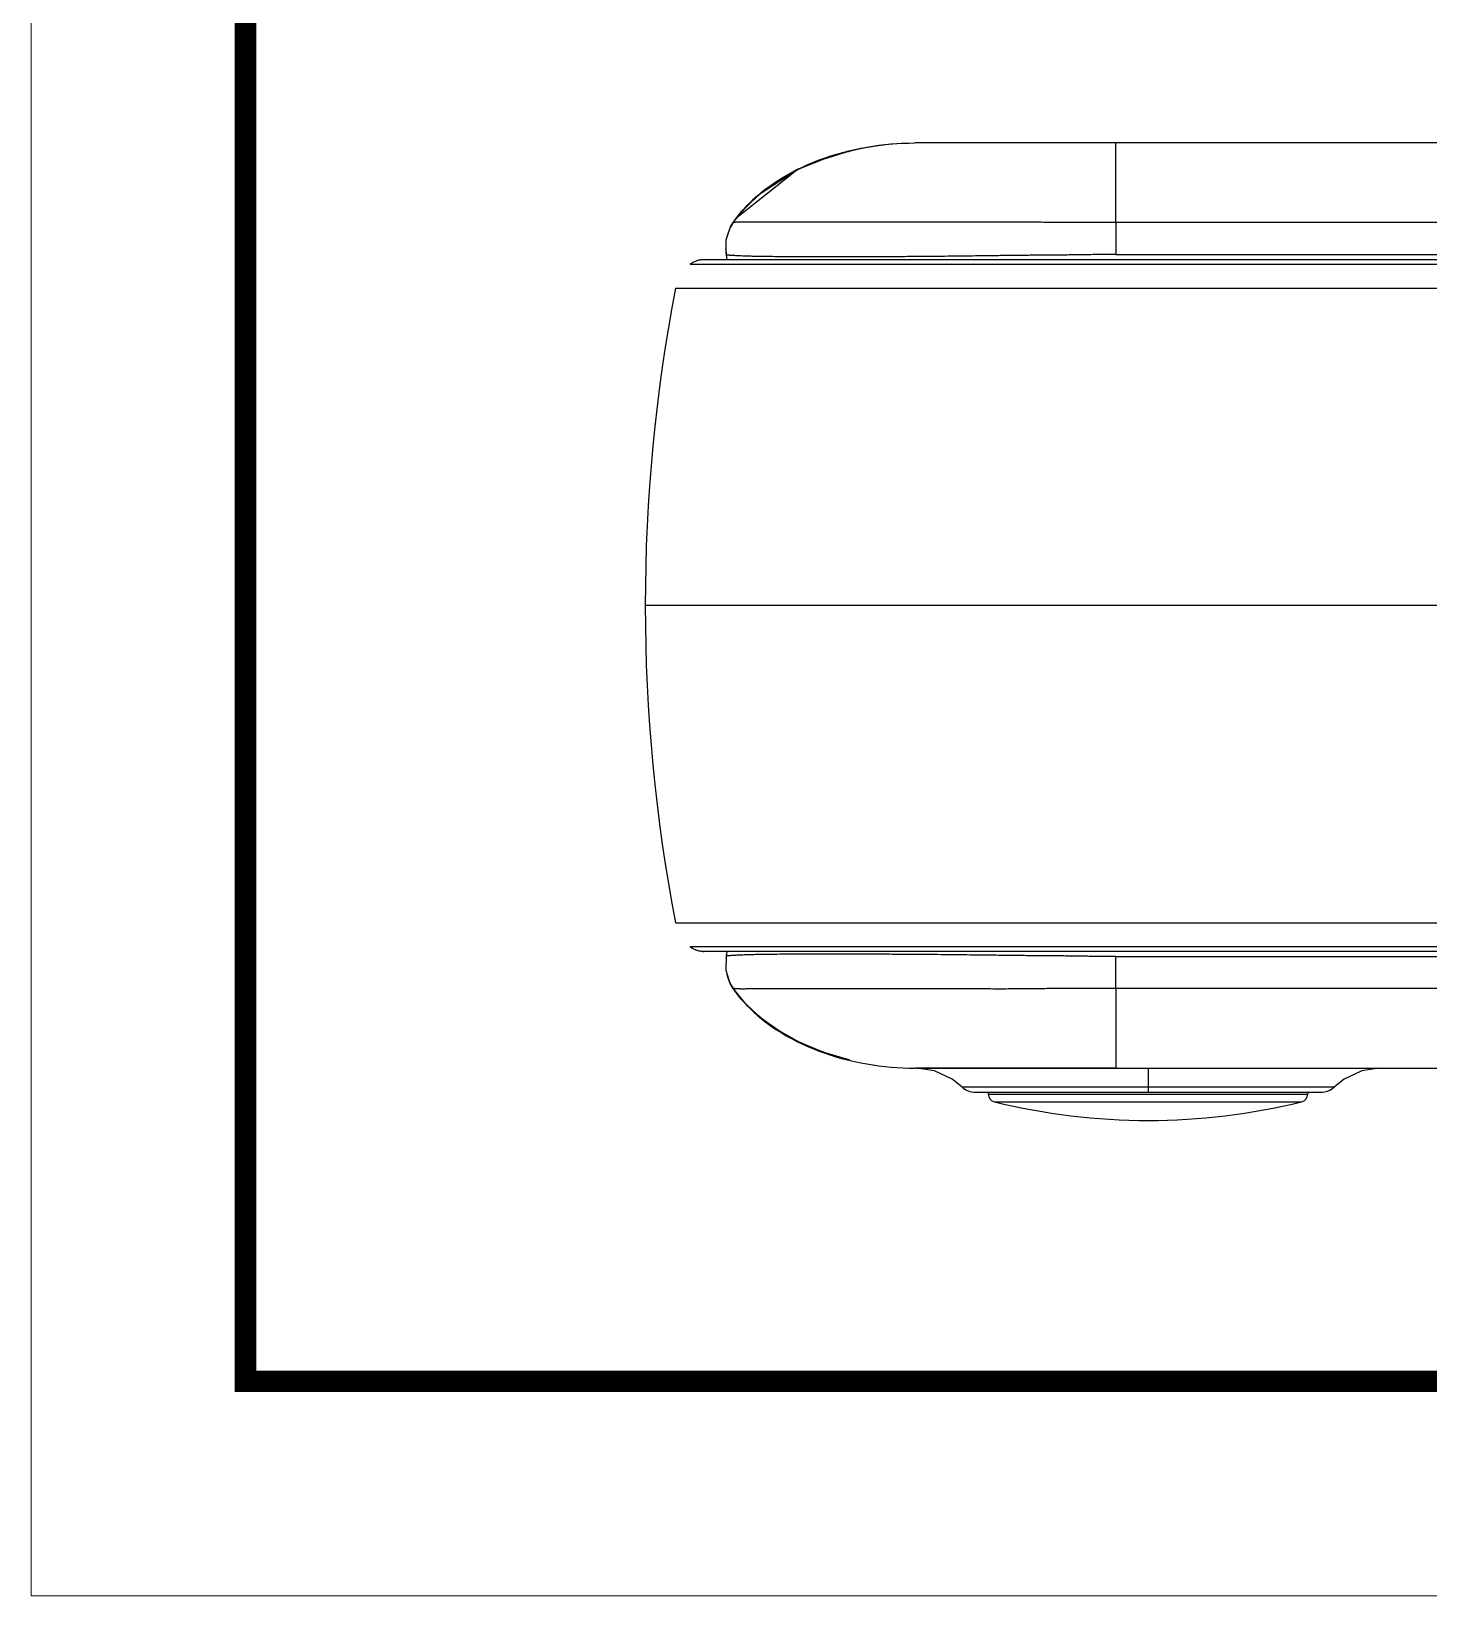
# Model space of a CAD drawing. Header units: millimetres. Extents: x 1884 to 2552, y 611 to 826.
# Drawn here: x 1884.03 to 1918.78, y 611.17 to 650.06 of the extents above; entities that cross this region are included whole.
import ezdxf

# ---------------------------------------------------------------- set-up
doc = ezdxf.new("R2010")
doc.units = ezdxf.units.MM
doc.layers.add('from', color=7, linetype='Continuous', lineweight=13)

msp = doc.modelspace()

# ---------------------------------------------------------------- linework, layer by layer
at = {"color": 7, "linetype": 'Continuous'}
for p, q in [((1913.649, 647.281), (1905.998, 647.281)), ((1957.599, 647.281), (1910.999, 647.281)), ((1910.999, 645.302), (1910.999, 647.281)), ((1903.681, 646.866), (1903.995, 646.972)), ((1903.697, 646.872), (1903.748, 646.89)), ((1903.71, 646.877), (1903.715, 646.879)), ((1903.995, 646.972), (1904.388, 647.081)), ((1904.355, 647.072), (1904.432, 647.092)), ((1901.584, 645.438), (1903.023, 646.582)), ((1903.023, 646.582), (1902.125, 645.992)), ((1902.669, 646.385), (1902.735, 646.424)), ((1902.809, 646.467), (1902.926, 646.531)), ((1902.926, 646.531), (1903.016, 646.577)), ((1902.969, 646.554), (1903.001, 646.57)), ((1903.001, 646.57), (1903.023, 646.582)), ((1901.851, 645.743), (1902.095, 645.97)), ((1902.089, 645.966), (1902.029, 645.913)), ((1902.046, 645.928), (1902.118, 645.99)), ((1902.519, 646.289), (1902.599, 646.341)), ((1901.486, 645.302), (1901.695, 645.573)), ((1901.609, 645.469), (1901.702, 645.582)), ((1901.712, 645.593), (1901.656, 645.528)), ((1901.671, 645.54), (1901.851, 645.743)), ((1901.705, 645.585), (1901.688, 645.566)), ((1901.692, 645.57), (1901.817, 645.708)), ((1901.695, 645.573), (1901.87, 645.754)), ((1901.697, 645.576), (1901.736, 645.62)), ((1901.697, 645.576), (1901.714, 645.595)), ((1901.742, 645.628), (1901.712, 645.593)), ((1901.734, 645.618), (1901.757, 645.645)), ((1901.766, 645.654), (1901.745, 645.63)), ((1901.783, 645.672), (1901.762, 645.65)), ((1901.792, 645.682), (1901.78, 645.669)), ((1901.811, 645.702), (1901.789, 645.679)), ((1901.796, 645.687), (1901.818, 645.71)), ((1901.837, 645.729), (1901.814, 645.705)), ((1901.817, 645.708), (1901.865, 645.758)), ((1901.868, 645.761), (1901.845, 645.737)), ((1901.925, 645.817), (1901.896, 645.789)), ((1901.917, 645.81), (1901.979, 645.867)), ((1902.029, 645.913), (1901.966, 645.856)), ((1901.979, 645.867), (1902.046, 645.928)), ((1901.428, 645.2), (1901.46, 645.263)), ((1901.46, 645.263), (1901.485, 645.302)), ((1901.486, 645.303), (1901.485, 645.303)), ((1901.485, 645.302), (1901.485, 645.302)), ((1901.485, 645.302), (1901.485, 645.302)), ((1901.486, 645.303), (1901.597, 645.455)), ((1901.486, 645.302), (1901.584, 645.438)), ((1901.486, 645.303), (1901.486, 645.302)), ((1901.656, 645.528), (1901.55, 645.392)), ((1901.597, 645.455), (1901.663, 645.535)), ((1910.999, 645.302), (1911, 644.505)), ((1901.3, 644.635), (1901.302, 644.65)), ((1901.336, 644.385), (1901.317, 644.502)), ((1911, 644.505), (1957.598, 644.505)), ((1900.415, 644.267), (1900.885, 644.267)), ((1900.715, 644.383), (1900.74, 644.385)), ((1900.735, 644.384), (1900.751, 644.385)), ((1900.735, 644.384), (1900.759, 644.385)), ((1900.741, 644.385), (1900.748, 644.385)), ((1900.744, 644.385), (1900.747, 644.385)), ((1900.747, 644.385), (1900.754, 644.385)), ((1900.751, 644.385), (1900.757, 644.385)), ((1900.751, 644.385), (1900.756, 644.385)), ((1900.753, 644.385), (1908.802, 644.385)), ((1900.753, 644.385), (1900.755, 644.385)), ((1900.757, 644.385), (1901.336, 644.385)), ((1900.052, 643.671), (1934.299, 643.671)), ((1934.299, 635.781), (1899.298, 635.781)), ((1900.052, 627.892), (1934.299, 627.892)), ((1900.929, 627.296), (1900.415, 627.296)), ((1900.416, 627.296), (1900.415, 627.296)), ((1934.299, 627.296), (1900.929, 627.296)), ((1900.58, 627.207), (1900.544, 627.22)), ((1900.616, 627.196), (1900.58, 627.207)), ((1900.65, 627.188), (1900.616, 627.196)), ((1900.683, 627.183), (1900.65, 627.188)), ((1900.714, 627.18), (1900.683, 627.183)), ((1900.728, 627.179), (1900.701, 627.181)), ((1900.739, 627.178), (1900.714, 627.18)), ((1900.733, 627.179), (1900.719, 627.179)), ((1900.727, 627.179), (1900.761, 627.178)), ((1900.735, 627.178), (1900.727, 627.179)), ((1900.732, 627.179), (1900.757, 627.178)), ((1900.749, 627.178), (1900.734, 627.179)), ((1900.75, 627.178), (1900.746, 627.178)), ((1900.753, 627.178), (1900.749, 627.178)), ((1901.336, 627.178), (1900.75, 627.178)), ((1900.755, 627.178), (1900.751, 627.178)), ((1900.757, 627.178), (1900.755, 627.178)), ((1900.758, 627.178), (1900.758, 627.178)), ((1934.299, 627.178), (1900.758, 627.178)), ((1901.313, 627.029), (1901.317, 627.061)), ((1901.317, 627.061), (1901.336, 627.178)), ((1910.999, 626.26), (1911, 627.058)), ((1911, 627.058), (1957.598, 627.058)), ((1901.787, 625.886), (1901.485, 626.261)), ((1901.485, 626.26), (1901.485, 626.261)), ((1901.485, 626.261), (1901.485, 626.261)), ((1901.486, 626.26), (1901.485, 626.26)), ((1901.486, 626.26), (1901.486, 626.26)), ((1901.694, 625.99), (1901.486, 626.26)), ((1901.597, 626.109), (1901.486, 626.26)), ((1901.661, 626.03), (1901.571, 626.143)), ((1910.999, 626.26), (1910.999, 624.281)), ((1901.609, 626.094), (1901.595, 626.112)), ((1901.663, 626.028), (1901.597, 626.109)), ((1901.606, 626.097), (1901.69, 625.995)), ((1901.657, 626.034), (1901.678, 626.009)), ((1901.723, 625.957), (1901.661, 626.03)), ((1901.69, 625.995), (1901.731, 625.948)), ((1901.742, 625.936), (1901.713, 625.969)), ((1901.758, 625.918), (1901.717, 625.963)), ((1901.85, 625.82), (1901.733, 625.953)), ((1901.77, 625.905), (1901.742, 625.936)), ((1901.869, 625.809), (1901.747, 625.935)), ((1901.782, 625.892), (1901.758, 625.917)), ((1901.78, 625.894), (1901.793, 625.88)), ((1901.792, 625.881), (1901.807, 625.864)), ((1901.827, 625.844), (1901.801, 625.871)), ((1901.871, 625.799), (1901.818, 625.853)), ((1901.84, 625.83), (1901.852, 625.818)), ((1902.097, 625.59), (1901.85, 625.82)), ((1901.928, 625.743), (1901.943, 625.729)), ((1902.036, 625.645), (1902.005, 625.671)), ((1902.081, 625.604), (1902.131, 625.561)), ((1902.169, 625.53), (1902.087, 625.599)), ((1902.208, 625.499), (1902.127, 625.568)), ((1902.165, 625.534), (1902.127, 625.566)), ((1902.131, 625.561), (1902.165, 625.534)), ((1902.37, 625.376), (1902.208, 625.499)), ((1902.474, 625.304), (1902.37, 625.376)), ((1902.683, 625.17), (1902.594, 625.226)), ((1903.115, 624.936), (1903.085, 624.95)), ((1903.772, 624.666), (1903.695, 624.692)), ((1903.748, 624.673), (1903.697, 624.691)), ((1903.806, 624.652), (1903.699, 624.69)), ((1904.388, 624.481), (1903.995, 624.59)), ((1910.999, 624.281), (1905.997, 624.281)), ((1906.049, 624.281), (1957.599, 624.281)), ((1911.799, 624.281), (1911.799, 623.681)), ((1907.166, 623.814), (1916.432, 623.814)), ((1907.506, 623.681), (1916.092, 623.681)), ((1907.827, 623.681), (1907.828, 623.635)), ((1907.827, 623.681), (1907.828, 623.635)), ((1907.828, 623.635), (1915.77, 623.635)), ((1907.98, 623.444), (1915.618, 623.444)), ((1915.771, 623.681), (1915.77, 623.635)), ((1915.771, 623.681), (1915.77, 623.635))]:
    msp.add_line(p, q, dxfattribs=at)
for points in [[(1904.432, 647.092), (1904.728, 647.156), (1905.033, 647.208), (1905.347, 647.248), (1905.669, 647.273), (1905.998, 647.281)], [(1901.485, 645.302), (1901.787, 645.677), (1902.162, 646.027), (1902.608, 646.347), (1903.127, 646.634), (1903.72, 646.881), (1904.386, 647.081)], [(1903.152, 646.644), (1903.347, 646.734), (1903.602, 646.837)], [(1903.602, 646.837), (1903.868, 646.932), (1904.145, 647.017)], [(1903.699, 646.873), (1903.808, 646.912), (1903.995, 646.973)], [(1903.715, 646.879), (1903.843, 646.924), (1903.975, 646.966), (1904.109, 647.007)], [(1903.995, 646.973), (1904.188, 647.029), (1904.388, 647.081)], [(1904.09, 647.001), (1904.341, 647.07), (1904.36, 647.074)], [(1904.109, 647.007), (1904.247, 647.045), (1904.388, 647.081)], [(1902.556, 646.313), (1902.688, 646.396), (1902.827, 646.477), (1902.973, 646.556), (1903.118, 646.628)], [(1902.615, 646.351), (1902.617, 646.352), (1902.712, 646.41)], [(1902.626, 646.357), (1902.654, 646.375), (1902.873, 646.502), (1903.104, 646.622), (1903.116, 646.628)], [(1902.719, 646.415), (1902.769, 646.444), (1902.843, 646.486)], [(1902.887, 646.51), (1902.921, 646.529), (1902.948, 646.543)], [(1902.911, 646.523), (1903.016, 646.578), (1903.119, 646.629)], [(1901.848, 645.74), (1901.887, 645.78), (1901.967, 645.857), (1902.098, 645.973)], [(1901.855, 645.748), (1901.921, 645.813), (1902.004, 645.891), (1902.098, 645.974)], [(1901.985, 645.873), (1902.208, 646.064), (1902.371, 646.187), (1902.494, 646.272), (1902.591, 646.336), (1902.601, 646.342)], [(1902.098, 645.973), (1902.263, 646.107), (1902.449, 646.242), (1902.582, 646.329)], [(1902.098, 645.974), (1902.202, 646.059), (1902.313, 646.145), (1902.431, 646.229), (1902.556, 646.313)], [(1902.109, 645.982), (1902.328, 646.156), (1902.519, 646.289)], [(1902.194, 646.053), (1902.272, 646.114), (1902.354, 646.174), (1902.438, 646.234), (1902.526, 646.294)], [(1901.317, 644.502), (1901.31, 644.545), (1901.313, 644.876), (1901.42, 645.194), (1901.487, 645.305)], [(1901.461, 645.261), (1901.466, 645.273), (1901.478, 645.291)], [(1901.487, 645.305), (1901.498, 645.32), (1901.524, 645.357), (1901.55, 645.393), (1901.576, 645.426), (1901.6, 645.458), (1901.623, 645.487)], [(1901.645, 645.514), (1901.663, 645.536), (1901.669, 645.543)], [(1900.415, 644.267), (1900.432, 644.28), (1900.451, 644.293), (1900.471, 644.305), (1900.49, 644.317), (1900.51, 644.327), (1900.53, 644.337), (1900.551, 644.345), (1900.571, 644.353), (1900.591, 644.36), (1900.611, 644.366), (1900.631, 644.371), (1900.651, 644.375), (1900.67, 644.378), (1900.69, 644.381), (1900.708, 644.383), (1900.727, 644.384), (1900.743, 644.385), (1900.758, 644.385)], [(1908.802, 644.385), (1909.565, 644.385), (1909.652, 644.385), (1934.299, 644.385)], [(1900.751, 627.178), (1900.745, 627.178), (1900.725, 627.179), (1900.697, 627.181), (1900.665, 627.186), (1900.63, 627.192), (1900.595, 627.202), (1900.56, 627.214), (1900.525, 627.229), (1900.49, 627.246), (1900.456, 627.267), (1900.422, 627.291), (1900.415, 627.296)], [(1900.544, 627.22), (1900.509, 627.236), (1900.474, 627.256), (1900.439, 627.278), (1900.427, 627.287)], [(1901.487, 626.258), (1901.412, 626.385), (1901.31, 626.706), (1901.317, 627.061)], [(1901.485, 626.261), (1901.445, 626.324), (1901.435, 626.346)], [(1901.624, 626.075), (1901.6, 626.104), (1901.575, 626.137), (1901.549, 626.172), (1901.522, 626.209), (1901.495, 626.246), (1901.487, 626.258)], [(1904.387, 624.481), (1903.72, 624.682), (1903.127, 624.929), (1902.608, 625.216), (1902.161, 625.536), (1901.787, 625.886)], [(1902.143, 625.553), (1902.085, 625.6), (1901.959, 625.714), (1901.883, 625.787), (1901.846, 625.824)], [(1902.092, 625.594), (1901.998, 625.677), (1901.916, 625.755), (1901.851, 625.819)], [(1902.009, 625.667), (1901.937, 625.734), (1901.871, 625.799)], [(1901.982, 625.692), (1902.008, 625.668), (1902.04, 625.64), (1902.081, 625.604)], [(1902.562, 625.246), (1902.547, 625.255), (1902.446, 625.323), (1902.349, 625.392), (1902.256, 625.461), (1902.169, 625.53)], [(1902.587, 625.231), (1902.429, 625.334), (1902.247, 625.468), (1902.183, 625.521)], [(1902.334, 625.403), (1902.328, 625.407), (1902.32, 625.414)], [(1903.085, 624.95), (1902.851, 625.073), (1902.631, 625.202), (1902.619, 625.21)], [(1903.104, 624.941), (1902.926, 625.032), (1902.827, 625.086), (1902.769, 625.119), (1902.719, 625.148), (1902.65, 625.19)], [(1903.119, 624.934), (1902.969, 625.009), (1902.822, 625.089), (1902.683, 625.17)], [(1903.755, 624.671), (1903.589, 624.731), (1903.332, 624.836), (1903.159, 624.916)], [(1904.388, 624.481), (1904.188, 624.534), (1903.994, 624.591), (1903.806, 624.652)], [(1904.363, 624.488), (1904.341, 624.493), (1904.09, 624.562)], [(1907.166, 623.814), (1906.925, 624.007), (1906.487, 624.218), (1906.049, 624.281)], [(1917.549, 624.281), (1917.111, 624.218), (1916.673, 624.007), (1916.432, 623.814)]]:
    msp.add_lwpolyline(points, dxfattribs=at)
for centre, radius, start, end in [((1902.357, 644.702), 1.058, 145.4602, 166.4204), ((1904.111, 643.493), 3.188, 139.9959, 145.4245), ((1902.357, 644.702), 1.058, 183.6381, 190.7753), ((1940.938, 635.781), 41.64, 169.0782, 190.9218), ((1902.357, 626.86), 1.058, 192.7388, 214.5398), ((1904.111, 628.07), 3.188, 214.5757, 220.0242), ((1907.506, 624.181), 0.5, 227.2522, 270), ((1916.092, 624.181), 0.5, 270, 312.7478), ((1908.028, 623.638), 0.2, 181, 256.1829), ((1911.799, 638.973), 15.991, 256.1829, 283.8171), ((1915.57, 623.638), 0.2, 283.8171, 359)]:
    msp.add_arc(centre, radius, start, end, dxfattribs=at)
for points, start_tangent, end_tangent in [([(1901.669, 645.543), (1905.999, 647.281)], (0.642354, 0.766408), (1, 0)), ([(1910.999, 645.302), (1910.821, 645.303), (1910.642, 645.304), (1910.463, 645.305), (1910.282, 645.305), (1910.098, 645.305), (1909.915, 645.303), (1909.738, 645.302), (1909.569, 645.302), (1909.405, 645.304), (1909.239, 645.306), (1909.067, 645.309), (1908.887, 645.311), (1908.705, 645.313), (1908.519, 645.314), (1908.324, 645.314), (1908.112, 645.315), (1907.879, 645.314), (1907.624, 645.314), (1907.347, 645.313), (1907.048, 645.312), (1906.726, 645.312), (1906.379, 645.312), (1906.008, 645.313), (1905.602, 645.314), (1905.152, 645.314), (1904.67, 645.314), (1904.195, 645.314), (1903.757, 645.314), (1903.368, 645.314), (1903.036, 645.314), (1902.761, 645.314), (1902.535, 645.313), (1902.349, 645.312), (1902.195, 645.312), (1902.067, 645.312), (1901.961, 645.313), (1901.874, 645.314), (1901.802, 645.314), (1901.742, 645.315), (1901.694, 645.314), (1901.655, 645.314), (1901.625, 645.313), (1901.6, 645.312), (1901.58, 645.311), (1901.562, 645.31), (1901.547, 645.308), (1901.533, 645.306), (1901.521, 645.304), (1901.511, 645.302), (1901.504, 645.302), (1901.495, 645.303), (1901.487, 645.303)], (-1, 0.000751), (-0.968614, -0.248568)), ([(1934.299, 645.302), (1932.226, 645.302), (1930.291, 645.302), (1928.485, 645.302), (1926.8, 645.302), (1925.225, 645.302), (1923.752, 645.302), (1922.377, 645.303), (1921.095, 645.303), (1919.901, 645.303), (1918.788, 645.303), (1917.751, 645.303), (1916.783, 645.302), (1915.88, 645.302), (1915.041, 645.302), (1914.261, 645.302), (1913.537, 645.303), (1912.865, 645.303), (1912.248, 645.302), (1911.645, 645.302), (1910.999, 645.302)], (-1, 0), (-1, 0.000519)), ([(1911, 644.505), (1910.822, 644.505), (1910.645, 644.504), (1910.468, 644.504), (1910.29, 644.502), (1910.109, 644.5), (1909.928, 644.497), (1909.749, 644.494), (1909.571, 644.491), (1909.397, 644.49), (1909.227, 644.489), (1909.052, 644.488), (1908.87, 644.487), (1908.685, 644.485), (1908.496, 644.483), (1908.296, 644.481), (1908.08, 644.478), (1907.841, 644.475), (1907.579, 644.472), (1907.294, 644.468), (1906.986, 644.464), (1906.653, 644.461), (1906.295, 644.458), (1905.912, 644.455), (1905.493, 644.452), (1905.03, 644.45), (1904.533, 644.448), (1904.043, 644.447), (1903.592, 644.447), (1903.193, 644.448), (1902.853, 644.45), (1902.573, 644.453), (1902.343, 644.455), (1902.155, 644.458), (1901.999, 644.461), (1901.871, 644.464), (1901.765, 644.468), (1901.677, 644.471), (1901.606, 644.475), (1901.548, 644.478), (1901.501, 644.48), (1901.464, 644.482), (1901.435, 644.484), (1901.412, 644.486), (1901.393, 644.487), (1901.377, 644.488), (1901.364, 644.489), (1901.352, 644.489), (1901.341, 644.49), (1901.333, 644.491), (1901.323, 644.494), (1901.319, 644.502)], (-0.999999, -0.001431), (-0.274764, 0.961512)), ([(1900.885, 644.267), (1901.085, 644.267), (1901.348, 644.267), (1901.695, 644.267), (1902.139, 644.267), (1902.667, 644.267), (1903.244, 644.267), (1903.841, 644.267), (1904.443, 644.267), (1905.038, 644.267), (1905.608, 644.267), (1906.141, 644.267), (1906.637, 644.267), (1907.109, 644.267), (1907.576, 644.267), (1908.05, 644.267), (1908.533, 644.267), (1909.013, 644.267), (1909.484, 644.267), (1909.953, 644.267), (1910.443, 644.267), (1910.979, 644.267), (1911.575, 644.267), (1912.243, 644.267), (1913.002, 644.267), (1913.857, 644.267), (1914.791, 644.267), (1915.798, 644.267), (1916.892, 644.267), (1918.079, 644.267), (1919.362, 644.267), (1920.752, 644.267), (1922.258, 644.267), (1923.888, 644.267), (1925.652, 644.267), (1927.564, 644.267), (1929.637, 644.267), (1931.884, 644.267), (1934.299, 644.267)], (1, -0.000052), (1, 0)), ([(1911, 627.058), (1910.822, 627.058), (1910.645, 627.059), (1910.468, 627.059), (1910.29, 627.061), (1910.109, 627.063), (1909.928, 627.066), (1909.749, 627.069), (1909.571, 627.072), (1909.397, 627.073), (1909.227, 627.074), (1909.052, 627.075), (1908.87, 627.076), (1908.685, 627.078), (1908.496, 627.08), (1908.296, 627.082), (1908.08, 627.085), (1907.841, 627.088), (1907.579, 627.091), (1907.294, 627.095), (1906.986, 627.099), (1906.653, 627.102), (1906.295, 627.105), (1905.912, 627.108), (1905.493, 627.11), (1905.03, 627.113), (1904.533, 627.115), (1904.043, 627.116), (1903.592, 627.116), (1903.193, 627.115), (1902.853, 627.113), (1902.573, 627.11), (1902.343, 627.108), (1902.155, 627.105), (1901.999, 627.102), (1901.871, 627.099), (1901.765, 627.095), (1901.677, 627.092), (1901.606, 627.088), (1901.548, 627.085), (1901.501, 627.083), (1901.464, 627.08), (1901.435, 627.079), (1901.412, 627.077), (1901.393, 627.076), (1901.377, 627.075), (1901.364, 627.074), (1901.352, 627.074), (1901.341, 627.073), (1901.333, 627.072), (1901.323, 627.069), (1901.319, 627.06)], (-0.999999, 0.001431), (-0.274701, -0.96153)), ([(1910.999, 626.26), (1910.821, 626.26), (1910.642, 626.259), (1910.463, 626.258), (1910.282, 626.258), (1910.098, 626.258), (1909.915, 626.259), (1909.738, 626.261), (1909.569, 626.261), (1909.405, 626.259), (1909.239, 626.257), (1909.067, 626.254), (1908.887, 626.252), (1908.705, 626.25), (1908.519, 626.249), (1908.324, 626.249), (1908.112, 626.248), (1907.879, 626.249), (1907.624, 626.249), (1907.347, 626.25), (1907.048, 626.251), (1906.726, 626.251), (1906.379, 626.25), (1906.008, 626.25), (1905.602, 626.249), (1905.152, 626.249), (1904.67, 626.249), (1904.195, 626.249), (1903.757, 626.249), (1903.368, 626.249), (1903.036, 626.249), (1902.761, 626.249), (1902.535, 626.25), (1902.349, 626.25), (1902.195, 626.251), (1902.067, 626.251), (1901.961, 626.25), (1901.874, 626.249), (1901.802, 626.249), (1901.742, 626.248), (1901.694, 626.248), (1901.655, 626.249), (1901.625, 626.25), (1901.6, 626.251), (1901.58, 626.252), (1901.562, 626.253), (1901.547, 626.255), (1901.533, 626.257), (1901.521, 626.259), (1901.511, 626.261), (1901.504, 626.261), (1901.495, 626.26), (1901.487, 626.26)], (-1, -0.000751), (-0.968611, 0.248581)), ([(1934.299, 626.26), (1932.226, 626.26), (1930.291, 626.26), (1928.485, 626.261), (1926.8, 626.261), (1925.225, 626.261), (1923.753, 626.26), (1922.377, 626.26), (1921.095, 626.26), (1919.901, 626.26), (1918.788, 626.26), (1917.751, 626.26), (1916.783, 626.26), (1915.88, 626.261), (1915.041, 626.261), (1914.261, 626.261), (1913.537, 626.26), (1912.865, 626.26), (1912.248, 626.261), (1911.645, 626.261), (1910.999, 626.26)], (-1, 0), (-1, -0.000519)), ([(1901.669, 626.019), (1905.999, 624.281)], (0.642619, -0.766186), (1, 0))]:
    msp.add_spline(points, degree=3, dxfattribs=dict(at, start_tangent=start_tangent, end_tangent=end_tangent))
at = {"layer": 'from'}
msp.add_lwpolyline([(1884.033, 611.167), (2193.173, 611.167), (2193.173, 825.991), (1884.033, 825.991)], close=True, dxfattribs=at)
at = {"layer": 'from', "const_width": 0.533}
msp.add_lwpolyline([(1889.36, 616.494), (1889.36, 820.663), (2187.845, 820.663), (2187.845, 616.494), (1889.36, 616.494)], dxfattribs=at)

doc.saveas('drawing.dxf')
